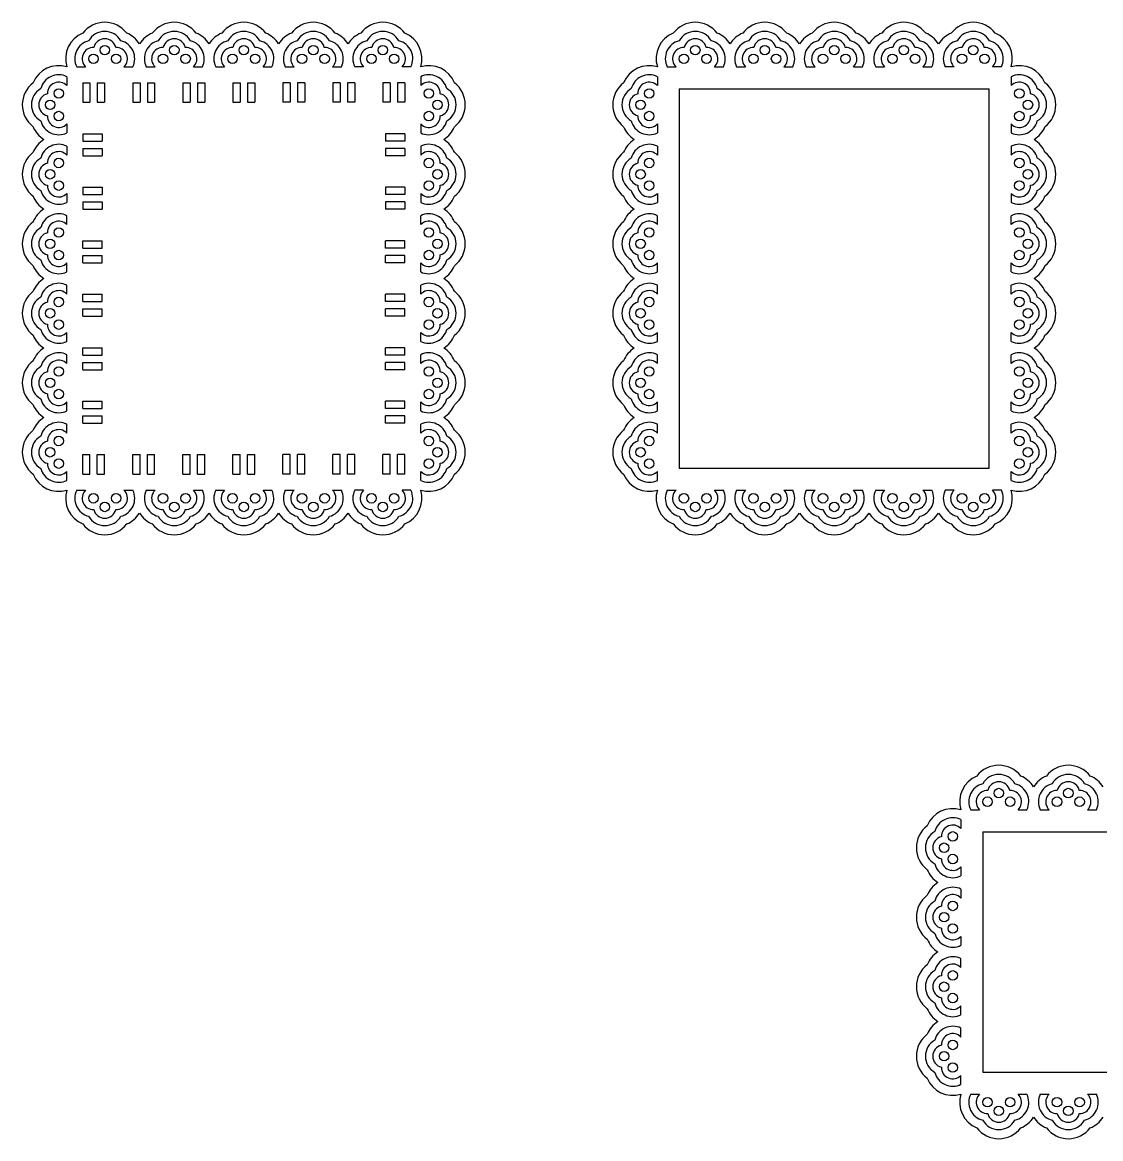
# Model space of a CAD drawing. Extents: x -1095 to -519, y -80 to 229.
# Drawn here: x -1094.6 to -799.8, y -78 to 227.2 of the extents above; entities that cross this region are included whole.
import ezdxf

# ---------------------------------------------------------------- set-up
doc = ezdxf.new("R2010")
doc.units = 0
doc.layers.get('0').update_dxf_attribs({"linetype": 'CONTINUOUS'})

msp = doc.modelspace()

# ---------------------------------------------------------------- linework, layer by layer
for p, q in [((-1079.72055, 215.026024), (-1077.290884, 215.026024)), ((-1066.787168, 215.026024), (-1064.357502, 215.026024)), ((-1060.716066, 215.026024), (-1058.2864, 215.026024)), ((-1047.782684, 215.026024), (-1045.353017, 215.026024)), ((-1041.711582, 215.026024), (-1039.281915, 215.026024)), ((-1028.778199, 215.026024), (-1026.348533, 215.026024)), ((-1022.707097, 215.026024), (-1020.277431, 215.026024)), ((-1009.773715, 215.026024), (-1007.344049, 215.026024)), ((-1001.272947, 215.026024), (-1003.702613, 215.026024)), ((-988.339565, 215.026024), (-990.769231, 215.026024)), ((-918.280384, 215.026024), (-915.850718, 215.026024)), ((-905.347002, 215.026024), (-902.917336, 215.026024)), ((-899.2759, 215.026024), (-896.846234, 215.026024)), ((-886.342518, 215.026024), (-883.912852, 215.026024)), ((-880.271416, 215.026024), (-877.84175, 215.026024)), ((-867.338034, 215.026024), (-864.908368, 215.026024)), ((-861.266932, 215.026024), (-858.837266, 215.026024)), ((-848.33355, 215.026024), (-845.903884, 215.026024)), ((-839.832782, 215.026024), (-842.262448, 215.026024)), ((-826.8994, 215.026024), (-829.329066, 215.026024)), ((-1082.398236, 212.348338), (-1082.398236, 209.918671)), ((-1078.082547, 210.636215), (-1078.082547, 205.336215)), ((-1078.082547, 210.636215), (-1076.082547, 210.636215)), ((-1076.082547, 210.636215), (-1076.082547, 205.336215)), ((-1074.082547, 210.636215), (-1072.082547, 210.636215)), ((-1074.082547, 210.636215), (-1074.082547, 205.336215)), ((-1072.082547, 210.636215), (-1072.082547, 205.336215)), ((-1064.404222, 210.636215), (-1062.404222, 210.636215)), ((-1064.404222, 210.636215), (-1064.404222, 205.336215)), ((-1062.404222, 210.636215), (-1062.404222, 205.336215)), ((-1060.404222, 210.636215), (-1058.404222, 210.636215)), ((-1060.404222, 210.636215), (-1060.404222, 205.336215)), ((-1058.404222, 210.636215), (-1058.404222, 205.336215)), ((-1050.720056, 210.636215), (-1050.720056, 205.336215)), ((-1050.720056, 210.636215), (-1048.720056, 210.636215)), ((-1048.720056, 210.636215), (-1048.720056, 205.336215)), ((-1046.720056, 210.636215), (-1046.720056, 205.336215)), ((-1046.720056, 210.636215), (-1044.720056, 210.636215)), ((-1044.720056, 210.636215), (-1044.720056, 205.336215)), ((-1037.03589, 210.636215), (-1035.03589, 210.636215)), ((-1037.03589, 210.636215), (-1037.03589, 205.336215)), ((-1035.03589, 210.636215), (-1035.03589, 205.336215)), ((-1033.03589, 210.636215), (-1031.03589, 210.636215)), ((-1033.03589, 210.636215), (-1033.03589, 205.336215)), ((-1031.03589, 210.636215), (-1031.03589, 205.336215)), ((-1021.340059, 210.636215), (-1023.340059, 210.636215)), ((-1023.340059, 210.636215), (-1023.340059, 205.336215)), ((-1021.340059, 210.636215), (-1021.340059, 205.336215)), ((-1017.340059, 210.636215), (-1019.340059, 210.636215)), ((-1019.340059, 210.636215), (-1019.340059, 205.336215)), ((-1017.340059, 210.636215), (-1017.340059, 205.336215)), ((-1009.655893, 210.636215), (-1009.655893, 205.336215)), ((-1007.655893, 210.636215), (-1009.655893, 210.636215)), ((-1007.655893, 210.636215), (-1007.655893, 205.336215)), ((-1005.655893, 210.636215), (-1005.655893, 205.336215)), ((-1003.655893, 210.636215), (-1005.655893, 210.636215)), ((-1003.655893, 210.636215), (-1003.655893, 205.336215)), ((-993.977568, 210.636215), (-995.977568, 210.636215)), ((-995.977568, 210.636215), (-995.977568, 205.336215)), ((-993.977568, 210.636215), (-993.977568, 205.336215)), ((-989.977568, 210.636215), (-991.977568, 210.636215)), ((-991.977568, 210.636215), (-991.977568, 205.336215)), ((-989.977568, 210.636215), (-989.977568, 205.336215)), ((-985.661879, 212.348338), (-985.661879, 209.918671)), ((-920.958071, 212.348338), (-920.958071, 209.918671)), ((-824.221713, 212.348338), (-824.221713, 209.918671)), ((-914.958071, 209.026024), (-830.221713, 209.026024)), ((-914.958071, 209.026024), (-914.958071, 105.285182)), ((-830.221713, 105.285182), (-830.221713, 209.026024)), ((-1078.082547, 205.336215), (-1076.082547, 205.336215)), ((-1074.082547, 205.336215), (-1072.082547, 205.336215)), ((-1064.404222, 205.336215), (-1062.404222, 205.336215)), ((-1060.404222, 205.336215), (-1058.404222, 205.336215)), ((-1050.720056, 205.336215), (-1048.720056, 205.336215)), ((-1046.720056, 205.336215), (-1044.720056, 205.336215)), ((-1037.03589, 205.336215), (-1035.03589, 205.336215)), ((-1033.03589, 205.336215), (-1031.03589, 205.336215)), ((-1021.340059, 205.336215), (-1023.340059, 205.336215)), ((-1017.340059, 205.336215), (-1019.340059, 205.336215)), ((-1007.655893, 205.336215), (-1009.655893, 205.336215)), ((-1003.655893, 205.336215), (-1005.655893, 205.336215)), ((-993.977568, 205.336215), (-995.977568, 205.336215)), ((-989.977568, 205.336215), (-991.977568, 205.336215)), ((-1082.398236, 199.414956), (-1082.398236, 196.985289)), ((-985.661879, 199.414956), (-985.661879, 196.985289)), ((-920.958071, 199.414956), (-920.958071, 196.985289)), ((-824.221713, 199.414956), (-824.221713, 196.985289)), ((-1078.082547, 196.708515), (-1072.782547, 196.708515)), ((-1078.082547, 196.708515), (-1078.082547, 194.708515)), ((-1072.782547, 196.708515), (-1072.782547, 194.708515)), ((-989.977568, 196.708515), (-995.277568, 196.708515)), ((-995.277568, 196.708515), (-995.277568, 194.708515)), ((-989.977568, 196.708515), (-989.977568, 194.708515)), ((-1082.398236, 193.343854), (-1082.398236, 190.914187)), ((-1078.082547, 194.708515), (-1072.782547, 194.708515)), ((-1078.082547, 192.708515), (-1072.782547, 192.708515)), ((-1078.082547, 192.708515), (-1078.082547, 190.708515)), ((-1072.782547, 192.708515), (-1072.782547, 190.708515)), ((-989.977568, 194.708515), (-995.277568, 194.708515)), ((-989.977568, 192.708515), (-995.277568, 192.708515)), ((-995.277568, 192.708515), (-995.277568, 190.708515)), ((-989.977568, 192.708515), (-989.977568, 190.708515)), ((-985.661879, 193.343854), (-985.661879, 190.914187)), ((-920.958071, 193.343854), (-920.958071, 190.914187)), ((-824.221713, 193.343854), (-824.221713, 190.914187)), ((-1078.082547, 190.708515), (-1072.782547, 190.708515)), ((-989.977568, 190.708515), (-995.277568, 190.708515)), ((-1082.398236, 180.410471), (-1082.398236, 177.980805)), ((-1078.082547, 182.100189), (-1078.082547, 180.100189)), ((-1078.082547, 182.100189), (-1072.782547, 182.100189)), ((-1072.782547, 182.100189), (-1072.782547, 180.100189)), ((-989.977568, 182.100189), (-995.277568, 182.100189)), ((-995.277568, 182.100189), (-995.277568, 180.100189)), ((-989.977568, 182.100189), (-989.977568, 180.100189)), ((-985.661879, 180.410471), (-985.661879, 177.980805)), ((-920.958071, 180.410471), (-920.958071, 177.980805)), ((-824.221713, 180.410471), (-824.221713, 177.980805)), ((-1078.082547, 180.100189), (-1072.782547, 180.100189)), ((-1078.082547, 178.100189), (-1078.082547, 176.100189)), ((-1078.082547, 178.100189), (-1072.782547, 178.100189)), ((-1072.782547, 178.100189), (-1072.782547, 176.100189)), ((-989.977568, 180.100189), (-995.277568, 180.100189)), ((-989.977568, 178.100189), (-995.277568, 178.100189)), ((-995.277568, 178.100189), (-995.277568, 176.100189)), ((-989.977568, 178.100189), (-989.977568, 176.100189)), ((-1082.398236, 171.909703), (-1082.398236, 174.339369)), ((-1078.082547, 176.100189), (-1072.782547, 176.100189)), ((-989.977568, 176.100189), (-995.277568, 176.100189)), ((-985.661879, 171.909703), (-985.661879, 174.339369)), ((-920.958071, 171.909703), (-920.958071, 174.339369)), ((-824.221713, 171.909703), (-824.221713, 174.339369)), ((-1078.082547, 167.468518), (-1072.782547, 167.468518)), ((-1078.082547, 165.468518), (-1078.082547, 167.468518)), ((-1078.082547, 165.468518), (-1072.782547, 165.468518)), ((-1072.782547, 165.468518), (-1072.782547, 167.468518)), ((-989.977568, 167.468518), (-995.277568, 167.468518)), ((-995.277568, 165.468518), (-995.277568, 167.468518)), ((-989.977568, 165.468518), (-995.277568, 165.468518)), ((-989.977568, 165.468518), (-989.977568, 167.468518)), ((-1078.082547, 163.468518), (-1072.782547, 163.468518)), ((-1078.082547, 161.468518), (-1078.082547, 163.468518)), ((-1072.782547, 161.468518), (-1072.782547, 163.468518)), ((-989.977568, 163.468518), (-995.277568, 163.468518)), ((-995.277568, 161.468518), (-995.277568, 163.468518)), ((-989.977568, 161.468518), (-989.977568, 163.468518)), ((-1082.398236, 158.976321), (-1082.398236, 161.405987)), ((-1078.082547, 161.468518), (-1072.782547, 161.468518)), ((-989.977568, 161.468518), (-995.277568, 161.468518)), ((-985.661879, 158.976321), (-985.661879, 161.405987)), ((-920.958071, 158.976321), (-920.958071, 161.405987)), ((-824.221713, 158.976321), (-824.221713, 161.405987)), ((-1082.398236, 152.905219), (-1082.398236, 155.334885)), ((-1078.082547, 150.842688), (-1078.082547, 152.842688)), ((-1078.082547, 152.842688), (-1072.782547, 152.842688)), ((-1072.782547, 150.842688), (-1072.782547, 152.842688)), ((-995.277568, 150.842688), (-995.277568, 152.842688)), ((-989.977568, 152.842688), (-995.277568, 152.842688)), ((-989.977568, 150.842688), (-989.977568, 152.842688)), ((-985.661879, 152.905219), (-985.661879, 155.334885)), ((-920.958071, 152.905219), (-920.958071, 155.334885)), ((-824.221713, 152.905219), (-824.221713, 155.334885)), ((-1078.082547, 150.842688), (-1072.782547, 150.842688)), ((-989.977568, 150.842688), (-995.277568, 150.842688)), ((-1078.082547, 148.842688), (-1072.782547, 148.842688)), ((-1078.082547, 146.842688), (-1078.082547, 148.842688)), ((-1078.082547, 146.842688), (-1072.782547, 146.842688)), ((-1072.782547, 146.842688), (-1072.782547, 148.842688)), ((-989.977568, 148.842688), (-995.277568, 148.842688)), ((-995.277568, 146.842688), (-995.277568, 148.842688)), ((-989.977568, 146.842688), (-995.277568, 146.842688)), ((-989.977568, 146.842688), (-989.977568, 148.842688)), ((-1082.398236, 139.971837), (-1082.398236, 142.401503)), ((-985.661879, 139.971837), (-985.661879, 142.401503)), ((-920.958071, 139.971837), (-920.958071, 142.401503)), ((-824.221713, 139.971837), (-824.221713, 142.401503)), ((-1078.082547, 138.228522), (-1072.782547, 138.228522)), ((-1078.082547, 136.228522), (-1078.082547, 138.228522)), ((-1072.782547, 136.228522), (-1072.782547, 138.228522)), ((-989.977568, 138.228522), (-995.277568, 138.228522)), ((-995.277568, 136.228522), (-995.277568, 138.228522)), ((-989.977568, 136.228522), (-989.977568, 138.228522)), ((-1082.398236, 133.900735), (-1082.398236, 136.330401)), ((-1078.082547, 136.228522), (-1072.782547, 136.228522)), ((-989.977568, 136.228522), (-995.277568, 136.228522)), ((-985.661879, 133.900735), (-985.661879, 136.330401)), ((-920.958071, 133.900735), (-920.958071, 136.330401)), ((-824.221713, 133.900735), (-824.221713, 136.330401)), ((-1078.082547, 134.228522), (-1072.782547, 134.228522)), ((-1078.082547, 132.228522), (-1078.082547, 134.228522)), ((-1078.082547, 132.228522), (-1072.782547, 132.228522)), ((-1072.782547, 132.228522), (-1072.782547, 134.228522)), ((-989.977568, 134.228522), (-995.277568, 134.228522)), ((-995.277568, 132.228522), (-995.277568, 134.228522)), ((-989.977568, 132.228522), (-995.277568, 132.228522)), ((-989.977568, 132.228522), (-989.977568, 134.228522)), ((-1082.398236, 120.967353), (-1082.398236, 123.397019)), ((-1078.082547, 123.620197), (-1072.782547, 123.620197)), ((-1078.082547, 121.620197), (-1078.082547, 123.620197)), ((-1072.782547, 121.620197), (-1072.782547, 123.620197)), ((-989.977568, 123.620197), (-995.277568, 123.620197)), ((-995.277568, 121.620197), (-995.277568, 123.620197)), ((-989.977568, 121.620197), (-989.977568, 123.620197)), ((-985.661879, 120.967353), (-985.661879, 123.397019)), ((-920.958071, 120.967353), (-920.958071, 123.397019)), ((-824.221713, 120.967353), (-824.221713, 123.397019)), ((-1078.082547, 121.620197), (-1072.782547, 121.620197)), ((-1078.082547, 119.620197), (-1072.782547, 119.620197)), ((-1078.082547, 117.620197), (-1078.082547, 119.620197)), ((-1072.782547, 117.620197), (-1072.782547, 119.620197)), ((-989.977568, 121.620197), (-995.277568, 121.620197)), ((-989.977568, 119.620197), (-995.277568, 119.620197)), ((-995.277568, 117.620197), (-995.277568, 119.620197)), ((-989.977568, 117.620197), (-989.977568, 119.620197)), ((-1082.398236, 114.896251), (-1082.398236, 117.325917)), ((-1078.082547, 117.620197), (-1072.782547, 117.620197)), ((-989.977568, 117.620197), (-995.277568, 117.620197)), ((-985.661879, 114.896251), (-985.661879, 117.325917)), ((-920.958071, 114.896251), (-920.958071, 117.325917)), ((-824.221713, 114.896251), (-824.221713, 117.325917)), ((-1078.082547, 108.992493), (-1076.082547, 108.992493)), ((-1078.082547, 103.692493), (-1078.082547, 108.992493)), ((-1076.082547, 103.692493), (-1076.082547, 108.992493)), ((-1074.082547, 108.992493), (-1072.082547, 108.992493)), ((-1074.082547, 103.692493), (-1074.082547, 108.992493)), ((-1072.082547, 103.692493), (-1072.082547, 108.992493)), ((-1064.404222, 103.692493), (-1064.404222, 108.992493)), ((-1064.404222, 108.992493), (-1062.404222, 108.992493)), ((-1062.404222, 103.692493), (-1062.404222, 108.992493)), ((-1060.404222, 103.692493), (-1060.404222, 108.992493)), ((-1060.404222, 108.992493), (-1058.404222, 108.992493)), ((-1058.404222, 103.692493), (-1058.404222, 108.992493)), ((-1050.720056, 108.992493), (-1048.720056, 108.992493)), ((-1050.720056, 103.692493), (-1050.720056, 108.992493)), ((-1048.720056, 103.692493), (-1048.720056, 108.992493)), ((-1046.720056, 108.992493), (-1044.720056, 108.992493)), ((-1046.720056, 103.692493), (-1046.720056, 108.992493)), ((-1044.720056, 103.692493), (-1044.720056, 108.992493)), ((-1037.03589, 103.692493), (-1037.03589, 108.992493)), ((-1037.03589, 108.992493), (-1035.03589, 108.992493)), ((-1035.03589, 103.692493), (-1035.03589, 108.992493)), ((-1033.03589, 103.692493), (-1033.03589, 108.992493)), ((-1033.03589, 108.992493), (-1031.03589, 108.992493)), ((-1031.03589, 103.692493), (-1031.03589, 108.992493)), ((-1023.340059, 103.692493), (-1023.340059, 108.992493)), ((-1021.340059, 108.992493), (-1023.340059, 108.992493)), ((-1021.340059, 103.692493), (-1021.340059, 108.992493)), ((-1019.340059, 103.692493), (-1019.340059, 108.992493)), ((-1017.340059, 108.992493), (-1019.340059, 108.992493)), ((-1017.340059, 103.692493), (-1017.340059, 108.992493)), ((-1007.655893, 108.992493), (-1009.655893, 108.992493)), ((-1009.655893, 103.692493), (-1009.655893, 108.992493)), ((-1007.655893, 103.692493), (-1007.655893, 108.992493)), ((-1003.655893, 108.992493), (-1005.655893, 108.992493)), ((-1005.655893, 103.692493), (-1005.655893, 108.992493)), ((-1003.655893, 103.692493), (-1003.655893, 108.992493)), ((-995.977568, 103.692493), (-995.977568, 108.992493)), ((-993.977568, 108.992493), (-995.977568, 108.992493)), ((-993.977568, 103.692493), (-993.977568, 108.992493)), ((-991.977568, 103.692493), (-991.977568, 108.992493)), ((-989.977568, 108.992493), (-991.977568, 108.992493)), ((-989.977568, 103.692493), (-989.977568, 108.992493)), ((-1082.398236, 101.962869), (-1082.398236, 104.392535)), ((-985.661879, 101.962869), (-985.661879, 104.392535)), ((-920.958071, 101.962869), (-920.958071, 104.392535)), ((-914.958071, 105.285182), (-830.221713, 105.285182)), ((-824.221713, 101.962869), (-824.221713, 104.392535)), ((-1078.082547, 103.692493), (-1076.082547, 103.692493)), ((-1074.082547, 103.692493), (-1072.082547, 103.692493)), ((-1064.404222, 103.692493), (-1062.404222, 103.692493)), ((-1060.404222, 103.692493), (-1058.404222, 103.692493)), ((-1050.720056, 103.692493), (-1048.720056, 103.692493)), ((-1046.720056, 103.692493), (-1044.720056, 103.692493)), ((-1037.03589, 103.692493), (-1035.03589, 103.692493)), ((-1033.03589, 103.692493), (-1031.03589, 103.692493)), ((-1021.340059, 103.692493), (-1023.340059, 103.692493)), ((-1017.340059, 103.692493), (-1019.340059, 103.692493)), ((-1007.655893, 103.692493), (-1009.655893, 103.692493)), ((-1003.655893, 103.692493), (-1005.655893, 103.692493)), ((-993.977568, 103.692493), (-995.977568, 103.692493)), ((-989.977568, 103.692493), (-991.977568, 103.692493)), ((-1079.72055, 99.285182), (-1077.290884, 99.285182)), ((-1066.787168, 99.285182), (-1064.357502, 99.285182)), ((-1060.716066, 99.285182), (-1058.2864, 99.285182)), ((-1047.782684, 99.285182), (-1045.353017, 99.285182)), ((-1041.711582, 99.285182), (-1039.281915, 99.285182)), ((-1028.778199, 99.285182), (-1026.348533, 99.285182)), ((-1022.707097, 99.285182), (-1020.277431, 99.285182)), ((-1009.773715, 99.285182), (-1007.344049, 99.285182)), ((-1001.272947, 99.285182), (-1003.702613, 99.285182)), ((-988.339565, 99.285182), (-990.769231, 99.285182)), ((-918.280384, 99.285182), (-915.850718, 99.285182)), ((-905.347002, 99.285182), (-902.917336, 99.285182)), ((-899.2759, 99.285182), (-896.846234, 99.285182)), ((-886.342518, 99.285182), (-883.912852, 99.285182)), ((-880.271416, 99.285182), (-877.84175, 99.285182)), ((-867.338034, 99.285182), (-864.908368, 99.285182)), ((-861.266932, 99.285182), (-858.837266, 99.285182)), ((-848.33355, 99.285182), (-845.903884, 99.285182)), ((-839.832782, 99.285182), (-842.262448, 99.285182)), ((-826.8994, 99.285182), (-829.329066, 99.285182)), ((-837.962875, 9.193806), (-837.962875, 6.76414)), ((-835.285188, 11.871492), (-832.855522, 11.871492)), ((-822.351806, 11.871492), (-819.92214, 11.871492)), ((-816.280704, 11.871492), (-813.851038, 11.871492)), ((-803.347322, 11.871492), (-800.917656, 11.871492)), ((-831.962875, 5.871492), (-785.235485, 5.871492)), ((-831.962875, 5.871492), (-831.962875, -59.860381)), ((-837.962875, -3.739576), (-837.962875, -6.169243)), ((-837.962875, -9.810678), (-837.962875, -12.240345)), ((-837.962875, -22.744061), (-837.962875, -25.173727)), ((-837.962875, -31.244829), (-837.962875, -28.815163)), ((-837.962875, -44.178211), (-837.962875, -41.748545)), ((-837.962875, -50.249313), (-837.962875, -47.819647)), ((-837.962875, -63.182695), (-837.962875, -60.753029)), ((-831.962875, -59.860381), (-785.235485, -59.860381)), ((-835.285188, -65.860381), (-832.855522, -65.860381)), ((-822.351806, -65.860381), (-819.92214, -65.860381)), ((-816.280704, -65.860381), (-813.851038, -65.860381)), ((-803.347322, -65.860381), (-800.917656, -65.860381))]:
    msp.add_line(p, q)
for centre in [(-1072.039026, 219.612142), (-1053.034542, 219.612142), (-1034.030057, 219.612142), (-1015.025573, 219.612142), (-996.021089, 219.612142), (-910.59886, 219.612142), (-891.594376, 219.612142), (-872.589892, 219.612142), (-853.585408, 219.612142), (-834.580924, 219.612142), (-1075.130768, 217.249512), (-1068.947284, 217.249512), (-1056.126283, 217.249512), (-1049.9428, 217.249512), (-1037.121799, 217.249512), (-1030.938316, 217.249512), (-1018.117315, 217.249512), (-1011.933832, 217.249512), (-999.112831, 217.249512), (-992.929347, 217.249512), (-913.690602, 217.249512), (-907.507118, 217.249512), (-894.686118, 217.249512), (-888.502634, 217.249512), (-875.681634, 217.249512), (-869.49815, 217.249512), (-856.67715, 217.249512), (-850.493666, 217.249512), (-837.672665, 217.249512), (-831.489182, 217.249512), (-1084.621724, 207.758555), (-983.438391, 207.758555), (-923.181559, 207.758555), (-821.998225, 207.758555), (-1086.984354, 204.666814), (-981.075761, 204.666814), (-925.544189, 204.666814), (-819.635595, 204.666814), (-1084.621724, 201.575072), (-983.438391, 201.575072), (-923.181559, 201.575072), (-821.998225, 201.575072), (-1084.621724, 188.754071), (-983.438391, 188.754071), (-923.181559, 188.754071), (-821.998225, 188.754071), (-1086.984354, 185.662329), (-981.075761, 185.662329), (-925.544189, 185.662329), (-819.635595, 185.662329), (-1084.621724, 182.570588), (-983.438391, 182.570588), (-923.181559, 182.570588), (-821.998225, 182.570588), (-1084.621724, 169.749587), (-983.438391, 169.749587), (-923.181559, 169.749587), (-821.998225, 169.749587), (-1086.984354, 166.657845), (-981.075761, 166.657845), (-925.544189, 166.657845), (-819.635595, 166.657845), (-1084.621724, 163.566103), (-983.438391, 163.566103), (-923.181559, 163.566103), (-821.998225, 163.566103), (-1084.621724, 150.745103), (-983.438391, 150.745103), (-923.181559, 150.745103), (-821.998225, 150.745103), (-1086.984354, 147.653361), (-981.075761, 147.653361), (-925.544189, 147.653361), (-819.635595, 147.653361), (-1084.621724, 144.561619), (-983.438391, 144.561619), (-923.181559, 144.561619), (-821.998225, 144.561619), (-1084.621724, 131.740619), (-983.438391, 131.740619), (-923.181559, 131.740619), (-821.998225, 131.740619), (-1086.984354, 128.648877), (-981.075761, 128.648877), (-925.544189, 128.648877), (-819.635595, 128.648877), (-1084.621724, 125.557135), (-983.438391, 125.557135), (-923.181559, 125.557135), (-821.998225, 125.557135), (-1084.621724, 112.736135), (-983.438391, 112.736135), (-923.181559, 112.736135), (-821.998225, 112.736135), (-1086.984354, 109.644393), (-981.075761, 109.644393), (-925.544189, 109.644393), (-819.635595, 109.644393), (-1084.621724, 106.552651), (-983.438391, 106.552651), (-923.181559, 106.552651), (-821.998225, 106.552651), (-1075.130768, 97.061695), (-1068.947284, 97.061695), (-1056.126283, 97.061695), (-1049.9428, 97.061695), (-1037.121799, 97.061695), (-1030.938316, 97.061695), (-1018.117315, 97.061695), (-1011.933832, 97.061695), (-999.112831, 97.061695), (-992.929347, 97.061695), (-913.690602, 97.061695), (-907.507118, 97.061695), (-894.686118, 97.061695), (-888.502634, 97.061695), (-875.681634, 97.061695), (-869.49815, 97.061695), (-856.67715, 97.061695), (-850.493666, 97.061695), (-837.672665, 97.061695), (-831.489182, 97.061695), (-1072.039026, 94.699065), (-1053.034542, 94.699065), (-1034.030057, 94.699065), (-1015.025573, 94.699065), (-996.021089, 94.699065), (-910.59886, 94.699065), (-891.594376, 94.699065), (-872.589892, 94.699065), (-853.585408, 94.699065), (-834.580924, 94.699065), (-830.695406, 14.09498), (-827.603664, 16.45761), (-824.511922, 14.09498), (-811.690922, 14.09498), (-808.59918, 16.45761), (-805.507438, 14.09498), (-840.186363, 4.604023), (-842.548993, 1.512282), (-840.186363, -1.57946), (-840.186363, -14.400461), (-842.548993, -17.492203), (-840.186363, -20.583944), (-840.186363, -33.404945), (-842.548993, -36.496687), (-840.186363, -39.588429), (-840.186363, -52.409429), (-842.548993, -55.501171), (-840.186363, -58.592913), (-830.695406, -68.083869), (-824.511922, -68.083869), (-811.690922, -68.083869), (-805.507438, -68.083869), (-827.603664, -70.446499), (-808.59918, -70.446499)]:
    msp.add_circle(centre, 1.3)
for centre, radius, start, end in [((-1072.039026, 219.612142), 7.6, 37.78129, 142.21871), ((-1053.034542, 219.612142), 7.6, 37.78129, 142.21871), ((-1034.030057, 219.612142), 7.6, 37.78129, 142.21871), ((-1015.025573, 219.612142), 7.6, 37.78129, 142.21871), ((-996.021089, 219.612142), 7.6, 37.78129, 142.21871), ((-910.59886, 219.612142), 7.6, 37.78129, 142.21871), ((-891.594376, 219.612142), 7.6, 37.78129, 142.21871), ((-872.589892, 219.612142), 7.6, 37.78129, 142.21871), ((-853.585408, 219.612142), 7.6, 37.78129, 142.21871), ((-834.580924, 219.612142), 7.6, 37.78129, 142.21871), ((-1075.130768, 217.249512), 7.6, 112.553565, 197.011533), ((-1072.039026, 219.612142), 5.1, 30.188272, 149.811728), ((-1068.947284, 217.249512), 7.6, 32.489822, 67.446435), ((-1056.126283, 217.249512), 7.6, 112.553565, 147.510178), ((-1053.034542, 219.612142), 5.1, 30.188272, 149.811728), ((-1049.9428, 217.249512), 7.6, 32.489822, 67.446435), ((-1037.121799, 217.249512), 7.6, 112.553565, 147.510178), ((-1034.030057, 219.612142), 5.1, 30.188272, 149.811728), ((-1030.938316, 217.249512), 7.6, 32.489822, 67.446435), ((-1018.117315, 217.249512), 7.6, 112.553565, 147.510178), ((-1015.025573, 219.612142), 5.1, 30.188272, 149.811728), ((-1011.933832, 217.249512), 7.6, 32.489822, 67.446435), ((-999.112831, 217.249512), 7.6, 112.553565, 147.510178), ((-996.021089, 219.612142), 5.1, 30.188272, 149.811728), ((-992.929347, 217.249512), 7.6, 342.988467, 67.446435), ((-913.690602, 217.249512), 7.6, 112.553565, 197.011533), ((-910.59886, 219.612142), 5.1, 30.188272, 149.811728), ((-907.507118, 217.249512), 7.6, 32.489822, 67.446435), ((-894.686118, 217.249512), 7.6, 112.553565, 147.510178), ((-891.594376, 219.612142), 5.1, 30.188272, 149.811728), ((-888.502634, 217.249512), 7.6, 32.489822, 67.446435), ((-875.681634, 217.249512), 7.6, 112.553565, 147.510178), ((-872.589892, 219.612142), 5.1, 30.188272, 149.811728), ((-869.49815, 217.249512), 7.6, 32.489822, 67.446435), ((-856.67715, 217.249512), 7.6, 112.553565, 147.510178), ((-853.585408, 219.612142), 5.1, 30.188272, 149.811728), ((-850.493666, 217.249512), 7.6, 32.489822, 67.446435), ((-837.672665, 217.249512), 7.6, 112.553565, 147.510178), ((-834.580924, 219.612142), 5.1, 30.188272, 149.811728), ((-831.489182, 217.249512), 7.6, 342.988467, 67.446435), ((-1075.130768, 217.249512), 5.1, 104.960547, 205.847543), ((-1075.130768, 217.249512), 3.1, 88.51275, 225.828241), ((-1072.039026, 219.612142), 3.1, 13.740475, 166.259525), ((-1068.947284, 217.249512), 3.1, 314.171759, 91.48725), ((-1068.947284, 217.249512), 5.1, 334.152457, 75.039453), ((-1056.126283, 217.249512), 5.1, 104.960547, 205.847543), ((-1056.126283, 217.249512), 3.1, 88.51275, 225.828241), ((-1053.034542, 219.612142), 3.1, 13.740475, 166.259525), ((-1049.9428, 217.249512), 3.1, 314.171759, 91.48725), ((-1049.9428, 217.249512), 5.1, 334.152457, 75.039453), ((-1037.121799, 217.249512), 5.1, 104.960547, 205.847543), ((-1037.121799, 217.249512), 3.1, 88.51275, 225.828241), ((-1034.030057, 219.612142), 3.1, 13.740475, 166.259525), ((-1030.938316, 217.249512), 3.1, 314.171759, 91.48725), ((-1030.938316, 217.249512), 5.1, 334.152457, 75.039453), ((-1018.117315, 217.249512), 5.1, 104.960547, 205.847543), ((-1018.117315, 217.249512), 3.1, 88.51275, 225.828241), ((-1015.025573, 219.612142), 3.1, 13.740475, 166.259525), ((-1011.933832, 217.249512), 3.1, 314.171759, 91.48725), ((-1011.933832, 217.249512), 5.1, 334.152457, 75.039453), ((-999.112831, 217.249512), 5.1, 104.960547, 205.847543), ((-999.112831, 217.249512), 3.1, 88.51275, 225.828241), ((-996.021089, 219.612142), 3.1, 13.740475, 166.259525), ((-992.929347, 217.249512), 3.1, 314.171759, 91.48725), ((-992.929347, 217.249512), 5.1, 334.152457, 75.039453), ((-913.690602, 217.249512), 5.1, 104.960547, 205.847543), ((-913.690602, 217.249512), 3.1, 88.51275, 225.828241), ((-910.59886, 219.612142), 3.1, 13.740475, 166.259525), ((-907.507118, 217.249512), 3.1, 314.171759, 91.48725), ((-907.507118, 217.249512), 5.1, 334.152457, 75.039453), ((-894.686118, 217.249512), 5.1, 104.960547, 205.847543), ((-894.686118, 217.249512), 3.1, 88.51275, 225.828241), ((-891.594376, 219.612142), 3.1, 13.740475, 166.259525), ((-888.502634, 217.249512), 3.1, 314.171759, 91.48725), ((-888.502634, 217.249512), 5.1, 334.152457, 75.039453), ((-875.681634, 217.249512), 5.1, 104.960547, 205.847543), ((-875.681634, 217.249512), 3.1, 88.51275, 225.828241), ((-872.589892, 219.612142), 3.1, 13.740475, 166.259525), ((-869.49815, 217.249512), 3.1, 314.171759, 91.48725), ((-869.49815, 217.249512), 5.1, 334.152457, 75.039453), ((-856.67715, 217.249512), 5.1, 104.960547, 205.847543), ((-856.67715, 217.249512), 3.1, 88.51275, 225.828241), ((-853.585408, 219.612142), 3.1, 13.740475, 166.259525), ((-850.493666, 217.249512), 3.1, 314.171759, 91.48725), ((-850.493666, 217.249512), 5.1, 334.152457, 75.039453), ((-837.672665, 217.249512), 5.1, 104.960547, 205.847543), ((-837.672665, 217.249512), 3.1, 88.51275, 225.828241), ((-834.580924, 219.612142), 3.1, 13.740475, 166.259525), ((-831.489182, 217.249512), 3.1, 314.171759, 91.48725), ((-831.489182, 217.249512), 5.1, 334.152457, 75.039453), ((-1084.621724, 207.758555), 7.6, 72.988467, 157.446435), ((-983.438391, 207.758555), 7.6, 22.553565, 107.011533), ((-923.181559, 207.758555), 7.6, 72.988467, 157.446435), ((-821.998225, 207.758555), 7.6, 22.553565, 107.011533), ((-1086.984354, 204.666814), 7.6, 127.78129, 232.21871), ((-1084.621724, 207.758555), 5.1, 64.152457, 165.039453), ((-1084.621724, 207.758555), 3.1, 44.171759, 181.48725), ((-983.438391, 207.758555), 5.1, 14.960547, 115.847543), ((-983.438391, 207.758555), 3.1, 358.51275, 135.828241), ((-981.075761, 204.666814), 7.6, 307.78129, 52.21871), ((-925.544189, 204.666814), 7.6, 127.78129, 232.21871), ((-923.181559, 207.758555), 5.1, 64.152457, 165.039453), ((-923.181559, 207.758555), 3.1, 44.171759, 181.48725), ((-821.998225, 207.758555), 5.1, 14.960547, 115.847543), ((-821.998225, 207.758555), 3.1, 358.51275, 135.828241), ((-819.635595, 204.666814), 7.6, 307.78129, 52.21871), ((-1086.984354, 204.666814), 5.1, 120.188272, 239.811728), ((-1086.984354, 204.666814), 3.1, 103.740475, 256.259525), ((-981.075761, 204.666814), 3.1, 283.740475, 76.259525), ((-981.075761, 204.666814), 5.1, 300.188272, 59.811728), ((-925.544189, 204.666814), 5.1, 120.188272, 239.811728), ((-925.544189, 204.666814), 3.1, 103.740475, 256.259525), ((-819.635595, 204.666814), 3.1, 283.740475, 76.259525), ((-819.635595, 204.666814), 5.1, 300.188272, 59.811728), ((-1084.621724, 201.575072), 3.1, 178.51275, 315.828241), ((-983.438391, 201.575072), 3.1, 224.171759, 1.48725), ((-923.181559, 201.575072), 3.1, 178.51275, 315.828241), ((-821.998225, 201.575072), 3.1, 224.171759, 1.48725), ((-1084.621724, 201.575072), 7.6, 202.553565, 237.510178), ((-1084.621724, 201.575072), 5.1, 194.960547, 295.847543), ((-983.438391, 201.575072), 5.1, 244.152457, 345.039453), ((-983.438391, 201.575072), 7.6, 302.489822, 337.446435), ((-923.181559, 201.575072), 7.6, 202.553565, 237.510178), ((-923.181559, 201.575072), 5.1, 194.960547, 295.847543), ((-821.998225, 201.575072), 5.1, 244.152457, 345.039453), ((-821.998225, 201.575072), 7.6, 302.489822, 337.446435), ((-1084.621724, 188.754071), 7.6, 122.489822, 157.446435), ((-1084.621724, 188.754071), 5.1, 64.152457, 165.039453), ((-983.438391, 188.754071), 5.1, 14.960547, 115.847543), ((-983.438391, 188.754071), 7.6, 22.553565, 57.510178), ((-923.181559, 188.754071), 7.6, 122.489822, 157.446435), ((-923.181559, 188.754071), 5.1, 64.152457, 165.039453), ((-821.998225, 188.754071), 5.1, 14.960547, 115.847543), ((-821.998225, 188.754071), 7.6, 22.553565, 57.510178), ((-1086.984354, 185.662329), 7.6, 127.78129, 232.21871), ((-1086.984354, 185.662329), 5.1, 120.188272, 239.811728), ((-1084.621724, 188.754071), 3.1, 44.171759, 181.48725), ((-983.438391, 188.754071), 3.1, 358.51275, 135.828241), ((-981.075761, 185.662329), 5.1, 300.188272, 59.811728), ((-981.075761, 185.662329), 7.6, 307.78129, 52.21871), ((-925.544189, 185.662329), 7.6, 127.78129, 232.21871), ((-925.544189, 185.662329), 5.1, 120.188272, 239.811728), ((-923.181559, 188.754071), 3.1, 44.171759, 181.48725), ((-821.998225, 188.754071), 3.1, 358.51275, 135.828241), ((-819.635595, 185.662329), 5.1, 300.188272, 59.811728), ((-819.635595, 185.662329), 7.6, 307.78129, 52.21871), ((-1086.984354, 185.662329), 3.1, 103.740475, 256.259525), ((-981.075761, 185.662329), 3.1, 283.740475, 76.259525), ((-925.544189, 185.662329), 3.1, 103.740475, 256.259525), ((-819.635595, 185.662329), 3.1, 283.740475, 76.259525), ((-1084.621724, 182.570588), 5.1, 194.960547, 295.847543), ((-1084.621724, 182.570588), 3.1, 178.51275, 315.828241), ((-983.438391, 182.570588), 3.1, 224.171759, 1.48725), ((-983.438391, 182.570588), 5.1, 244.152457, 345.039453), ((-923.181559, 182.570588), 5.1, 194.960547, 295.847543), ((-923.181559, 182.570588), 3.1, 178.51275, 315.828241), ((-821.998225, 182.570588), 3.1, 224.171759, 1.48725), ((-821.998225, 182.570588), 5.1, 244.152457, 345.039453), ((-1084.621724, 182.570588), 7.6, 202.553565, 237.510178), ((-983.438391, 182.570588), 7.6, 302.489822, 337.446435), ((-923.181559, 182.570588), 7.6, 202.553565, 237.510178), ((-821.998225, 182.570588), 7.6, 302.489822, 337.446435), ((-1084.621724, 169.749587), 7.6, 122.489822, 157.446435), ((-1084.621724, 169.749587), 5.1, 64.152457, 165.039453), ((-983.438391, 169.749587), 5.1, 14.960547, 115.847543), ((-983.438391, 169.749587), 7.6, 22.553565, 57.510178), ((-923.181559, 169.749587), 7.6, 122.489822, 157.446435), ((-923.181559, 169.749587), 5.1, 64.152457, 165.039453), ((-821.998225, 169.749587), 5.1, 14.960547, 115.847543), ((-821.998225, 169.749587), 7.6, 22.553565, 57.510178), ((-1086.984354, 166.657845), 7.6, 127.78129, 232.21871), ((-1086.984354, 166.657845), 5.1, 120.188272, 239.811728), ((-1084.621724, 169.749587), 3.1, 44.171759, 181.48725), ((-983.438391, 169.749587), 3.1, 358.51275, 135.828241), ((-981.075761, 166.657845), 5.1, 300.188272, 59.811728), ((-981.075761, 166.657845), 7.6, 307.78129, 52.21871), ((-925.544189, 166.657845), 7.6, 127.78129, 232.21871), ((-925.544189, 166.657845), 5.1, 120.188272, 239.811728), ((-923.181559, 169.749587), 3.1, 44.171759, 181.48725), ((-821.998225, 169.749587), 3.1, 358.51275, 135.828241), ((-819.635595, 166.657845), 5.1, 300.188272, 59.811728), ((-819.635595, 166.657845), 7.6, 307.78129, 52.21871), ((-1086.984354, 166.657845), 3.1, 103.740475, 256.259525), ((-981.075761, 166.657845), 3.1, 283.740475, 76.259525), ((-925.544189, 166.657845), 3.1, 103.740475, 256.259525), ((-819.635595, 166.657845), 3.1, 283.740475, 76.259525), ((-1084.621724, 163.566103), 5.1, 194.960547, 295.847543), ((-1084.621724, 163.566103), 3.1, 178.51275, 315.828241), ((-983.438391, 163.566103), 3.1, 224.171759, 1.48725), ((-983.438391, 163.566103), 5.1, 244.152457, 345.039453), ((-923.181559, 163.566103), 5.1, 194.960547, 295.847543), ((-923.181559, 163.566103), 3.1, 178.51275, 315.828241), ((-821.998225, 163.566103), 3.1, 224.171759, 1.48725), ((-821.998225, 163.566103), 5.1, 244.152457, 345.039453), ((-1084.621724, 163.566103), 7.6, 202.553565, 237.510178), ((-983.438391, 163.566103), 7.6, 302.489822, 337.446435), ((-923.181559, 163.566103), 7.6, 202.553565, 237.510178), ((-821.998225, 163.566103), 7.6, 302.489822, 337.446435), ((-1084.621724, 150.745103), 7.6, 122.489822, 157.446435), ((-1084.621724, 150.745103), 5.1, 64.152457, 165.039453), ((-983.438391, 150.745103), 5.1, 14.960547, 115.847543), ((-983.438391, 150.745103), 7.6, 22.553565, 57.510178), ((-923.181559, 150.745103), 7.6, 122.489822, 157.446435), ((-923.181559, 150.745103), 5.1, 64.152457, 165.039453), ((-821.998225, 150.745103), 5.1, 14.960547, 115.847543), ((-821.998225, 150.745103), 7.6, 22.553565, 57.510178), ((-1086.984354, 147.653361), 7.6, 127.78129, 232.21871), ((-1084.621724, 150.745103), 3.1, 44.171759, 181.48725), ((-983.438391, 150.745103), 3.1, 358.51275, 135.828241), ((-981.075761, 147.653361), 7.6, 307.78129, 52.21871), ((-925.544189, 147.653361), 7.6, 127.78129, 232.21871), ((-923.181559, 150.745103), 3.1, 44.171759, 181.48725), ((-821.998225, 150.745103), 3.1, 358.51275, 135.828241), ((-819.635595, 147.653361), 7.6, 307.78129, 52.21871), ((-1086.984354, 147.653361), 5.1, 120.188272, 239.811728), ((-1086.984354, 147.653361), 3.1, 103.740475, 256.259525), ((-981.075761, 147.653361), 3.1, 283.740475, 76.259525), ((-981.075761, 147.653361), 5.1, 300.188272, 59.811728), ((-925.544189, 147.653361), 5.1, 120.188272, 239.811728), ((-925.544189, 147.653361), 3.1, 103.740475, 256.259525), ((-819.635595, 147.653361), 3.1, 283.740475, 76.259525), ((-819.635595, 147.653361), 5.1, 300.188272, 59.811728), ((-1084.621724, 144.561619), 3.1, 178.51275, 315.828241), ((-983.438391, 144.561619), 3.1, 224.171759, 1.48725), ((-923.181559, 144.561619), 3.1, 178.51275, 315.828241), ((-821.998225, 144.561619), 3.1, 224.171759, 1.48725), ((-1084.621724, 144.561619), 7.6, 202.553565, 237.510178), ((-1084.621724, 144.561619), 5.1, 194.960547, 295.847543), ((-983.438391, 144.561619), 5.1, 244.152457, 345.039453), ((-983.438391, 144.561619), 7.6, 302.489822, 337.446435), ((-923.181559, 144.561619), 7.6, 202.553565, 237.510178), ((-923.181559, 144.561619), 5.1, 194.960547, 295.847543), ((-821.998225, 144.561619), 5.1, 244.152457, 345.039453), ((-821.998225, 144.561619), 7.6, 302.489822, 337.446435), ((-1084.621724, 131.740619), 7.6, 122.489822, 157.446435), ((-983.438391, 131.740619), 7.6, 22.553565, 57.510178), ((-923.181559, 131.740619), 7.6, 122.489822, 157.446435), ((-821.998225, 131.740619), 7.6, 22.553565, 57.510178), ((-1086.984354, 128.648877), 7.6, 127.78129, 232.21871), ((-1084.621724, 131.740619), 5.1, 64.152457, 165.039453), ((-1084.621724, 131.740619), 3.1, 44.171759, 181.48725), ((-983.438391, 131.740619), 5.1, 14.960547, 115.847543), ((-983.438391, 131.740619), 3.1, 358.51275, 135.828241), ((-981.075761, 128.648877), 7.6, 307.78129, 52.21871), ((-925.544189, 128.648877), 7.6, 127.78129, 232.21871), ((-923.181559, 131.740619), 5.1, 64.152457, 165.039453), ((-923.181559, 131.740619), 3.1, 44.171759, 181.48725), ((-821.998225, 131.740619), 5.1, 14.960547, 115.847543), ((-821.998225, 131.740619), 3.1, 358.51275, 135.828241), ((-819.635595, 128.648877), 7.6, 307.78129, 52.21871), ((-1086.984354, 128.648877), 5.1, 120.188272, 239.811728), ((-1086.984354, 128.648877), 3.1, 103.740475, 256.259525), ((-981.075761, 128.648877), 3.1, 283.740475, 76.259525), ((-981.075761, 128.648877), 5.1, 300.188272, 59.811728), ((-925.544189, 128.648877), 5.1, 120.188272, 239.811728), ((-925.544189, 128.648877), 3.1, 103.740475, 256.259525), ((-819.635595, 128.648877), 3.1, 283.740475, 76.259525), ((-819.635595, 128.648877), 5.1, 300.188272, 59.811728), ((-1084.621724, 125.557135), 3.1, 178.51275, 315.828241), ((-983.438391, 125.557135), 3.1, 224.171759, 1.48725), ((-923.181559, 125.557135), 3.1, 178.51275, 315.828241), ((-821.998225, 125.557135), 3.1, 224.171759, 1.48725), ((-1084.621724, 125.557135), 7.6, 202.553565, 237.510178), ((-1084.621724, 125.557135), 5.1, 194.960547, 295.847543), ((-983.438391, 125.557135), 5.1, 244.152457, 345.039453), ((-983.438391, 125.557135), 7.6, 302.489822, 337.446435), ((-923.181559, 125.557135), 7.6, 202.553565, 237.510178), ((-923.181559, 125.557135), 5.1, 194.960547, 295.847543), ((-821.998225, 125.557135), 5.1, 244.152457, 345.039453), ((-821.998225, 125.557135), 7.6, 302.489822, 337.446435), ((-1084.621724, 112.736135), 7.6, 122.489822, 157.446435), ((-983.438391, 112.736135), 7.6, 22.553565, 57.510178), ((-923.181559, 112.736135), 7.6, 122.489822, 157.446435), ((-821.998225, 112.736135), 7.6, 22.553565, 57.510178), ((-1084.621724, 112.736135), 5.1, 64.152457, 165.039453), ((-983.438391, 112.736135), 5.1, 14.960547, 115.847543), ((-923.181559, 112.736135), 5.1, 64.152457, 165.039453), ((-821.998225, 112.736135), 5.1, 14.960547, 115.847543), ((-1086.984354, 109.644393), 7.6, 127.78129, 232.21871), ((-1086.984354, 109.644393), 5.1, 120.188272, 239.811728), ((-1084.621724, 112.736135), 3.1, 44.171759, 181.48725), ((-983.438391, 112.736135), 3.1, 358.51275, 135.828241), ((-981.075761, 109.644393), 5.1, 300.188272, 59.811728), ((-981.075761, 109.644393), 7.6, 307.78129, 52.21871), ((-925.544189, 109.644393), 7.6, 127.78129, 232.21871), ((-925.544189, 109.644393), 5.1, 120.188272, 239.811728), ((-923.181559, 112.736135), 3.1, 44.171759, 181.48725), ((-821.998225, 112.736135), 3.1, 358.51275, 135.828241), ((-819.635595, 109.644393), 5.1, 300.188272, 59.811728), ((-819.635595, 109.644393), 7.6, 307.78129, 52.21871), ((-1086.984354, 109.644393), 3.1, 103.740475, 256.259525), ((-981.075761, 109.644393), 3.1, 283.740475, 76.259525), ((-925.544189, 109.644393), 3.1, 103.740475, 256.259525), ((-819.635595, 109.644393), 3.1, 283.740475, 76.259525), ((-1084.621724, 106.552651), 5.1, 194.960547, 295.847543), ((-1084.621724, 106.552651), 3.1, 178.51275, 315.828241), ((-983.438391, 106.552651), 3.1, 224.171759, 1.48725), ((-983.438391, 106.552651), 5.1, 244.152457, 345.039453), ((-923.181559, 106.552651), 5.1, 194.960547, 295.847543), ((-923.181559, 106.552651), 3.1, 178.51275, 315.828241), ((-821.998225, 106.552651), 3.1, 224.171759, 1.48725), ((-821.998225, 106.552651), 5.1, 244.152457, 345.039453), ((-1084.621724, 106.552651), 7.6, 202.553565, 287.011533), ((-983.438391, 106.552651), 7.6, 252.988467, 337.446435), ((-923.181559, 106.552651), 7.6, 202.553565, 287.011533), ((-821.998225, 106.552651), 7.6, 252.988467, 337.446435), ((-1075.130768, 97.061695), 7.6, 162.988467, 247.446435), ((-1075.130768, 97.061695), 5.1, 154.152457, 255.039453), ((-1075.130768, 97.061695), 3.1, 134.171759, 271.48725), ((-1068.947284, 97.061695), 3.1, 268.51275, 45.828241), ((-1068.947284, 97.061695), 5.1, 284.960547, 25.847543), ((-1056.126283, 97.061695), 5.1, 154.152457, 255.039453), ((-1056.126283, 97.061695), 3.1, 134.171759, 271.48725), ((-1049.9428, 97.061695), 3.1, 268.51275, 45.828241), ((-1049.9428, 97.061695), 5.1, 284.960547, 25.847543), ((-1037.121799, 97.061695), 5.1, 154.152457, 255.039453), ((-1037.121799, 97.061695), 3.1, 134.171759, 271.48725), ((-1030.938316, 97.061695), 3.1, 268.51275, 45.828241), ((-1030.938316, 97.061695), 5.1, 284.960547, 25.847543), ((-1018.117315, 97.061695), 5.1, 154.152457, 255.039453), ((-1018.117315, 97.061695), 3.1, 134.171759, 271.48725), ((-1011.933832, 97.061695), 3.1, 268.51275, 45.828241), ((-1011.933832, 97.061695), 5.1, 284.960547, 25.847543), ((-999.112831, 97.061695), 5.1, 154.152457, 255.039453), ((-999.112831, 97.061695), 3.1, 134.171759, 271.48725), ((-992.929347, 97.061695), 3.1, 268.51275, 45.828241), ((-992.929347, 97.061695), 5.1, 284.960547, 25.847543), ((-992.929347, 97.061695), 7.6, 292.553565, 17.011533), ((-913.690602, 97.061695), 7.6, 162.988467, 247.446435), ((-913.690602, 97.061695), 5.1, 154.152457, 255.039453), ((-913.690602, 97.061695), 3.1, 134.171759, 271.48725), ((-907.507118, 97.061695), 3.1, 268.51275, 45.828241), ((-907.507118, 97.061695), 5.1, 284.960547, 25.847543), ((-894.686118, 97.061695), 5.1, 154.152457, 255.039453), ((-894.686118, 97.061695), 3.1, 134.171759, 271.48725), ((-888.502634, 97.061695), 3.1, 268.51275, 45.828241), ((-888.502634, 97.061695), 5.1, 284.960547, 25.847543), ((-875.681634, 97.061695), 5.1, 154.152457, 255.039453), ((-875.681634, 97.061695), 3.1, 134.171759, 271.48725), ((-869.49815, 97.061695), 3.1, 268.51275, 45.828241), ((-869.49815, 97.061695), 5.1, 284.960547, 25.847543), ((-856.67715, 97.061695), 5.1, 154.152457, 255.039453), ((-856.67715, 97.061695), 3.1, 134.171759, 271.48725), ((-850.493666, 97.061695), 3.1, 268.51275, 45.828241), ((-850.493666, 97.061695), 5.1, 284.960547, 25.847543), ((-837.672665, 97.061695), 5.1, 154.152457, 255.039453), ((-837.672665, 97.061695), 3.1, 134.171759, 271.48725), ((-831.489182, 97.061695), 3.1, 268.51275, 45.828241), ((-831.489182, 97.061695), 5.1, 284.960547, 25.847543), ((-831.489182, 97.061695), 7.6, 292.553565, 17.011533), ((-1072.039026, 94.699065), 5.1, 210.188272, 329.811728), ((-1072.039026, 94.699065), 3.1, 193.740475, 346.259525), ((-1068.947284, 97.061695), 7.6, 292.553565, 327.510178), ((-1056.126283, 97.061695), 7.6, 212.489822, 247.446435), ((-1053.034542, 94.699065), 5.1, 210.188272, 329.811728), ((-1053.034542, 94.699065), 3.1, 193.740475, 346.259525), ((-1049.9428, 97.061695), 7.6, 292.553565, 327.510178), ((-1037.121799, 97.061695), 7.6, 212.489822, 247.446435), ((-1034.030057, 94.699065), 5.1, 210.188272, 329.811728), ((-1034.030057, 94.699065), 3.1, 193.740475, 346.259525), ((-1030.938316, 97.061695), 7.6, 292.553565, 327.510178), ((-1018.117315, 97.061695), 7.6, 212.489822, 247.446435), ((-1015.025573, 94.699065), 5.1, 210.188272, 329.811728), ((-1015.025573, 94.699065), 3.1, 193.740475, 346.259525), ((-1011.933832, 97.061695), 7.6, 292.553565, 327.510178), ((-999.112831, 97.061695), 7.6, 212.489822, 247.446435), ((-996.021089, 94.699065), 5.1, 210.188272, 329.811728), ((-996.021089, 94.699065), 3.1, 193.740475, 346.259525), ((-910.59886, 94.699065), 5.1, 210.188272, 329.811728), ((-910.59886, 94.699065), 3.1, 193.740475, 346.259525), ((-907.507118, 97.061695), 7.6, 292.553565, 327.510178), ((-894.686118, 97.061695), 7.6, 212.489822, 247.446435), ((-891.594376, 94.699065), 5.1, 210.188272, 329.811728), ((-891.594376, 94.699065), 3.1, 193.740475, 346.259525), ((-888.502634, 97.061695), 7.6, 292.553565, 327.510178), ((-875.681634, 97.061695), 7.6, 212.489822, 247.446435), ((-872.589892, 94.699065), 5.1, 210.188272, 329.811728), ((-872.589892, 94.699065), 3.1, 193.740475, 346.259525), ((-869.49815, 97.061695), 7.6, 292.553565, 327.510178), ((-856.67715, 97.061695), 7.6, 212.489822, 247.446435), ((-853.585408, 94.699065), 5.1, 210.188272, 329.811728), ((-853.585408, 94.699065), 3.1, 193.740475, 346.259525), ((-850.493666, 97.061695), 7.6, 292.553565, 327.510178), ((-837.672665, 97.061695), 7.6, 212.489822, 247.446435), ((-834.580924, 94.699065), 5.1, 210.188272, 329.811728), ((-834.580924, 94.699065), 3.1, 193.740475, 346.259525), ((-1072.039026, 94.699065), 7.6, 217.78129, 322.21871), ((-1053.034542, 94.699065), 7.6, 217.78129, 322.21871), ((-1034.030057, 94.699065), 7.6, 217.78129, 322.21871), ((-1015.025573, 94.699065), 7.6, 217.78129, 322.21871), ((-996.021089, 94.699065), 7.6, 217.78129, 322.21871), ((-910.59886, 94.699065), 7.6, 217.78129, 322.21871), ((-891.594376, 94.699065), 7.6, 217.78129, 322.21871), ((-872.589892, 94.699065), 7.6, 217.78129, 322.21871), ((-853.585408, 94.699065), 7.6, 217.78129, 322.21871), ((-834.580924, 94.699065), 7.6, 217.78129, 322.21871), ((-827.603664, 16.45761), 7.6, 37.78129, 142.21871), ((-827.603664, 16.45761), 5.1, 30.188272, 149.811728), ((-808.59918, 16.45761), 7.6, 37.78129, 142.21871), ((-808.59918, 16.45761), 5.1, 30.188272, 149.811728), ((-830.695406, 14.09498), 7.6, 112.553565, 197.011533), ((-830.695406, 14.09498), 5.1, 104.960547, 205.847543), ((-827.603664, 16.45761), 3.1, 13.740475, 166.259525), ((-824.511922, 14.09498), 5.1, 334.152457, 75.039453), ((-824.511922, 14.09498), 7.6, 32.489822, 67.446435), ((-811.690922, 14.09498), 7.6, 112.553565, 147.510178), ((-811.690922, 14.09498), 5.1, 104.960547, 205.847543), ((-808.59918, 16.45761), 3.1, 13.740475, 166.259525), ((-805.507438, 14.09498), 5.1, 334.152457, 75.039453), ((-805.507438, 14.09498), 7.6, 32.489822, 67.446435), ((-830.695406, 14.09498), 3.1, 88.51275, 225.828241), ((-824.511922, 14.09498), 3.1, 314.171759, 91.48725), ((-811.690922, 14.09498), 3.1, 88.51275, 225.828241), ((-805.507438, 14.09498), 3.1, 314.171759, 91.48725), ((-840.186363, 4.604023), 7.6, 72.988467, 157.446435), ((-840.186363, 4.604023), 5.1, 64.152457, 165.039453), ((-842.548993, 1.512282), 7.6, 127.78129, 232.21871), ((-840.186363, 4.604023), 3.1, 44.171759, 181.48725), ((-842.548993, 1.512282), 5.1, 120.188272, 239.811728), ((-842.548993, 1.512282), 3.1, 103.740475, 256.259525), ((-840.186363, -1.57946), 5.1, 194.960547, 295.847543), ((-840.186363, -1.57946), 3.1, 178.51275, 315.828241), ((-840.186363, -1.57946), 7.6, 202.553565, 237.510178), ((-840.186363, -14.400461), 7.6, 122.489822, 157.446435), ((-842.548993, -17.492203), 7.6, 127.78129, 232.21871), ((-840.186363, -14.400461), 5.1, 64.152457, 165.039453), ((-840.186363, -14.400461), 3.1, 44.171759, 181.48725), ((-842.548993, -17.492203), 5.1, 120.188272, 239.811728), ((-842.548993, -17.492203), 3.1, 103.740475, 256.259525), ((-840.186363, -20.583944), 3.1, 178.51275, 315.828241), ((-840.186363, -20.583944), 7.6, 202.553565, 237.510178), ((-840.186363, -20.583944), 5.1, 194.960547, 295.847543), ((-840.186363, -33.404945), 7.6, 122.489822, 157.446435), ((-842.548993, -36.496687), 7.6, 127.78129, 232.21871), ((-840.186363, -33.404945), 5.1, 64.152457, 165.039453), ((-840.186363, -33.404945), 3.1, 44.171759, 181.48725), ((-842.548993, -36.496687), 5.1, 120.188272, 239.811728), ((-842.548993, -36.496687), 3.1, 103.740475, 256.259525), ((-840.186363, -39.588429), 3.1, 178.51275, 315.828241), ((-840.186363, -39.588429), 7.6, 202.553565, 237.510178), ((-840.186363, -39.588429), 5.1, 194.960547, 295.847543), ((-840.186363, -52.409429), 7.6, 122.489822, 157.446435), ((-840.186363, -52.409429), 5.1, 64.152457, 165.039453), ((-842.548993, -55.501171), 7.6, 127.78129, 232.21871), ((-842.548993, -55.501171), 5.1, 120.188272, 239.811728), ((-840.186363, -52.409429), 3.1, 44.171759, 181.48725), ((-842.548993, -55.501171), 3.1, 103.740475, 256.259525), ((-840.186363, -58.592913), 5.1, 194.960547, 295.847543), ((-840.186363, -58.592913), 3.1, 178.51275, 315.828241), ((-840.186363, -58.592913), 7.6, 202.553565, 287.011533), ((-830.695406, -68.083869), 7.6, 162.988467, 247.446435), ((-830.695406, -68.083869), 5.1, 154.152457, 255.039453), ((-830.695406, -68.083869), 3.1, 134.171759, 271.48725), ((-824.511922, -68.083869), 3.1, 268.51275, 45.828241), ((-824.511922, -68.083869), 5.1, 284.960547, 25.847543), ((-811.690922, -68.083869), 5.1, 154.152457, 255.039453), ((-811.690922, -68.083869), 3.1, 134.171759, 271.48725), ((-805.507438, -68.083869), 3.1, 268.51275, 45.828241), ((-805.507438, -68.083869), 5.1, 284.960547, 25.847543), ((-827.603664, -70.446499), 5.1, 210.188272, 329.811728), ((-827.603664, -70.446499), 3.1, 193.740475, 346.259525), ((-824.511922, -68.083869), 7.6, 292.553565, 327.510178), ((-811.690922, -68.083869), 7.6, 212.489822, 247.446435), ((-808.59918, -70.446499), 5.1, 210.188272, 329.811728), ((-808.59918, -70.446499), 3.1, 193.740475, 346.259525), ((-805.507438, -68.083869), 7.6, 292.553565, 327.510178), ((-827.603664, -70.446499), 7.6, 217.78129, 322.21871), ((-808.59918, -70.446499), 7.6, 217.78129, 322.21871)]:
    msp.add_arc(centre, radius, start, end)

doc.saveas('drawing.dxf')
